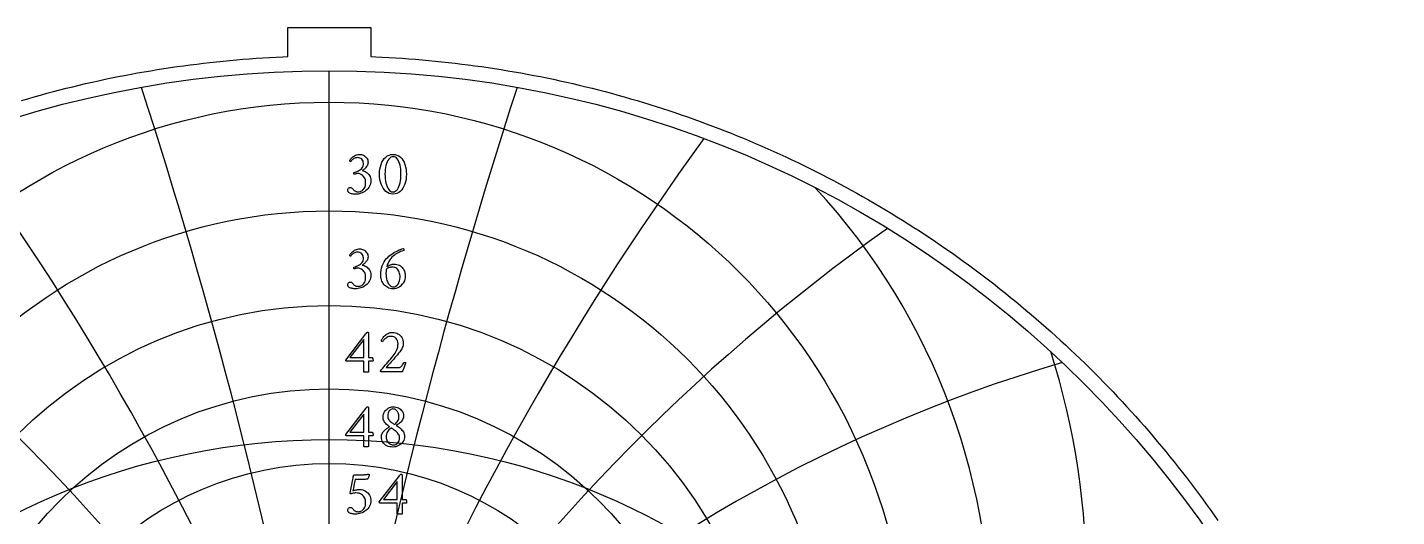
# Model space of a CAD drawing. Header units: millimetres. Extents: x -55 to 55, y -55 to 56.
# Drawn here: x -15.3 to 54, y 31.4 to 56.2 of the extents above; entities that cross this region are included whole.
import ezdxf

# ---------------------------------------------------------------- set-up
doc = ezdxf.new("R2010")
doc.units = ezdxf.units.MM
for name, color, linetype in [('CUT_OUTER', 1, 'Continuous'), ('ENGRAVE', 7, 'Continuous'), ('ENGRAVE_FINE', 8, 'Continuous'), ('TEXT', 5, 'Continuous')]:
    doc.layers.add(name, color=color, linetype=linetype)

msp = doc.modelspace()

# ---------------------------------------------------------------- linework, layer by layer
at = {"layer": 'CUT_OUTER'}
msp.add_lwpolyline([(-15.5713, 52.489), (-15.249, 52.5836), (-14.926, 52.6761), (-14.6025, 52.7667), (-14.2785, 52.8553), (-13.9539, 52.942), (-13.6288, 53.0266), (-13.3032, 53.1092), (-12.977, 53.1898), (-12.6504, 53.2685), (-12.3233, 53.3451), (-11.9958, 53.4197), (-11.6678, 53.4923), (-11.3393, 53.5629), (-11.0105, 53.6314), (-10.6812, 53.698), (-10.3515, 53.7625), (-10.0214, 53.825), (-9.691, 53.8855), (-9.3602, 53.944), (-9.029, 54.0004), (-8.6975, 54.0548), (-8.3656, 54.1071), (-8.0335, 54.1574), (-7.701, 54.2057), (-7.3683, 54.2519), (-7.0353, 54.2961), (-6.702, 54.3383), (-6.3684, 54.3784), (-6.0347, 54.4164), (-5.7007, 54.4524), (-5.3664, 54.4864), (-5.032, 54.5183), (-4.6974, 54.5481), (-4.3626, 54.5759), (-4.0277, 54.6017), (-3.6926, 54.6253), (-3.3573, 54.647), (-3.0219, 54.6665), (-2.6865, 54.6841), (-2.3509, 54.6995), (-2.1, 54.7095), (-2.1, 56.19), (2.1, 56.19), (2.1, 54.7095), (2.3509, 54.6995), (2.6865, 54.6841), (3.0219, 54.6665), (3.3573, 54.647), (3.6926, 54.6253), (4.0277, 54.6017), (4.3626, 54.5759), (4.6974, 54.5481), (5.032, 54.5183), (5.3664, 54.4864), (5.7007, 54.4524), (6.0347, 54.4164), (6.3684, 54.3784), (6.702, 54.3383), (7.0353, 54.2961), (7.3683, 54.2519), (7.701, 54.2057), (8.0335, 54.1574), (8.3656, 54.1071), (8.6975, 54.0548), (9.029, 54.0004), (9.3602, 53.944), (9.691, 53.8855), (10.0214, 53.825), (10.3515, 53.7625), (10.6812, 53.698), (11.0105, 53.6314), (11.3393, 53.5629), (11.6678, 53.4923), (11.9958, 53.4197), (12.3233, 53.3451), (12.6504, 53.2685), (12.977, 53.1898), (13.3032, 53.1092), (13.6288, 53.0266), (13.9539, 52.942), (14.2785, 52.8553), (14.6025, 52.7667), (14.926, 52.6761), (15.249, 52.5836), (15.5713, 52.489), (15.8931, 52.3925), (16.2143, 52.294), (16.5348, 52.1935), (16.8548, 52.0911), (17.1741, 51.9867), (17.4927, 51.8803), (17.8107, 51.772), (18.1281, 51.6617), (18.4447, 51.5495), (18.7607, 51.4354), (19.0759, 51.3193), (19.3905, 51.2013), (19.7043, 51.0814), (20.0173, 50.9595), (20.3296, 50.8357), (20.6412, 50.71), (20.9519, 50.5824), (21.2619, 50.4529), (21.5711, 50.3215), (21.8794, 50.1882), (22.187, 50.053), (22.4937, 49.9159), (22.7995, 49.7769), (23.1045, 49.6361), (23.4086, 49.4934), (23.7119, 49.3488), (24.0142, 49.2024), (24.3157, 49.0542), (24.6162, 48.904), (24.9158, 48.7521), (25.2145, 48.5983), (25.5122, 48.4426), (25.809, 48.2852), (26.1048, 48.1259), (26.3996, 47.9648), (26.6934, 47.802), (26.9862, 47.6373), (27.278, 47.4708), (27.5687, 47.3025), (27.8585, 47.1325), (28.1471, 46.9606), (28.4347, 46.787), (28.7213, 46.6117), (29.0067, 46.4346), (29.2911, 46.2557), (29.5744, 46.0751), (29.8565, 45.8928), (30.1376, 45.7087), (30.4175, 45.523), (30.6962, 45.3355), (30.9738, 45.1463), (31.2502, 44.9554), (31.5255, 44.7628), (31.7996, 44.5685), (32.0724, 44.3725), (32.3441, 44.1749), (32.6145, 43.9756), (32.8838, 43.7747), (33.1517, 43.5721), (33.4185, 43.3678), (33.6839, 43.162), (33.9481, 42.9545), (34.2111, 42.7454), (34.4727, 42.5346), (34.733, 42.3223), (34.9921, 42.1084), (35.2498, 41.8929), (35.5062, 41.6758), (35.7612, 41.4572), (36.0149, 41.237), (36.2673, 41.0152), (36.5182, 40.7919), (36.7679, 40.5671), (37.0161, 40.3407), (37.2629, 40.1128), (37.5083, 39.8834), (37.7523, 39.6525), (37.9949, 39.4201), (38.2361, 39.1863), (38.4758, 38.9509), (38.7141, 38.7141), (38.9509, 38.4758), (39.1863, 38.2361), (39.4201, 37.9949), (39.6525, 37.7523), (39.8834, 37.5083), (40.1128, 37.2629), (40.3407, 37.0161), (40.5671, 36.7679), (40.7919, 36.5182), (41.0152, 36.2673), (41.237, 36.0149), (41.4572, 35.7612), (41.6758, 35.5062), (41.8929, 35.2498), (42.1084, 34.9921), (42.3223, 34.733), (42.5346, 34.4727), (42.7454, 34.2111), (42.9545, 33.9481), (43.162, 33.6839), (43.3678, 33.4185), (43.5721, 33.1517), (43.7747, 32.8838), (43.9756, 32.6145), (44.1749, 32.3441), (44.3725, 32.0724), (44.5685, 31.7996), (44.7628, 31.5255), (44.9554, 31.2502)], dxfattribs=at)
at = {"layer": 'ENGRAVE'}
msp.add_lwpolyline([(0, -54), (0, 54)], dxfattribs=at)
for centre, radius in [((0, 0), 54), ((0, 23.0863), 29.319), ((0, 21.284), 25.6242), ((0, 19.8271), 22.2988), ((0, 18.6445), 19.2615), ((0, 0), 35.3478), ((0, 17.6847), 16.4503)]:
    msp.add_circle(centre, radius, dxfattribs=at)
for centre, radius, start, end in [((0, 25.334), 33.4947, 137.236305, 42.763695), ((0, 28.1719), 38.3077, 162.33792, 17.66208)]:
    msp.add_arc(centre, radius, start, end, dxfattribs=at)
at = {"layer": 'ENGRAVE_FINE'}
for centre, radius, start, end in [((-278.6826, -34.135), 282.9817, 4.048864, 17.967306), ((-278.6826, -34.135), 282.9817, 4.048864, 17.967306), ((278.6826, -34.135), 282.9817, 162.032694, 175.951136), ((278.6826, -34.135), 282.9817, 162.032694, 175.951136), ((-135.009, -34.135), 143.6736, 8.149817, 36.122961), ((-135.009, -34.135), 143.6736, 8.149817, 36.122961), ((135.009, -34.135), 143.6736, 143.877039, 171.850183), ((135.009, -34.135), 143.6736, 143.877039, 171.850183), ((-85.1117, -34.135), 98.2785, 12.357385, 54.648053), ((-85.1117, -34.135), 98.2785, 12.357385, 54.648053), ((85.1117, -34.135), 98.2785, 125.351947, 167.642615), ((85.1117, -34.135), 98.2785, 125.351947, 167.642615), ((-58.5619, -34.135), 76.4471, 16.731177, 73.695482), ((-58.5619, -34.135), 76.4471, 16.731177, 73.695482), ((58.5619, -34.135), 76.4471, 106.304518, 163.268823), ((58.5619, -34.135), 76.4471, 106.304518, 163.268823)]:
    msp.add_arc(centre, radius, start, end, dxfattribs=at)
at = {"layer": 'TEXT'}
for points in [[(1.5553, 49.7685), (1.5962, 49.7656), (1.6391, 49.7569), (1.684, 49.7425), (1.7309, 49.7222), (1.7771, 49.6964), (1.8199, 49.6651), (1.8593, 49.6285), (1.8954, 49.5865), (1.9254, 49.5394), (1.9469, 49.4875), (1.9597, 49.4308), (1.964, 49.3693), (1.9609, 49.3208), (1.9517, 49.2743), (1.9362, 49.2298), (1.9145, 49.1873), (1.8886, 49.1472), (1.8602, 49.1098), (1.8295, 49.0753), (1.7964, 49.0436), (1.7629, 49.0148), (1.7313, 48.9893), (1.7015, 48.9669), (1.6734, 48.9478), (1.7189, 48.9384), (1.766, 48.923), (1.8147, 48.9017), (1.865, 48.8743), (1.9142, 48.8411), (1.9596, 48.8021), (2.0013, 48.7572), (2.0391, 48.7067), (2.0705, 48.6503), (2.093, 48.5881), (2.1064, 48.5201), (2.1109, 48.4464), (2.1066, 48.3684), (2.0938, 48.2943), (2.0723, 48.2239), (2.0423, 48.1574), (2.0051, 48.0951), (1.9624, 48.0376), (1.9141, 47.9849), (1.8602, 47.937), (1.8019, 47.8942), (1.7401, 47.8568), (1.6749, 47.8247), (1.6064, 47.7981), (1.5357, 47.7771), (1.4642, 47.7622), (1.392, 47.7532), (1.3189, 47.7502), (1.2867, 47.7513), (1.2507, 47.7546), (1.2109, 47.7601), (1.1672, 47.7677), (1.1228, 47.7778), (1.0806, 47.7905), (1.0406, 47.8058), (1.0028, 47.8236), (0.9956, 47.83), (0.9868, 47.8396), (0.9764, 47.8524), (0.9645, 47.8683), (0.9533, 47.8861), (0.9453, 47.9043), (0.9405, 47.9228), (0.9389, 47.9418), (0.9414, 47.9737), (0.9489, 48.0025), (0.9614, 48.028), (0.9788, 48.0504), (0.9995, 48.0685), (1.0215, 48.0815), (1.045, 48.0893), (1.0698, 48.0919), (1.1001, 48.0888), (1.1269, 48.0795), (1.1504, 48.0641), (1.1704, 48.0424), (1.1889, 48.0183), (1.2076, 47.9957), (1.2264, 47.9744), (1.2455, 47.9546), (1.2689, 47.9339), (1.2946, 47.9166), (1.3224, 47.9028), (1.3525, 47.8923), (1.3835, 47.8846), (1.4143, 47.8791), (1.445, 47.8758), (1.4754, 47.8747), (1.517, 47.8776), (1.5589, 47.8863), (1.6009, 47.9008), (1.6431, 47.921), (1.6837, 47.948), (1.7209, 47.9825), (1.7548, 48.0246), (1.7852, 48.0743), (1.8103, 48.1323), (1.8283, 48.1993), (1.8391, 48.2752), (1.8427, 48.3602), (1.8391, 48.4221), (1.8283, 48.4803), (1.8103, 48.5347), (1.7852, 48.5853), (1.7544, 48.6315), (1.7193, 48.6727), (1.6801, 48.7089), (1.6367, 48.7402), (1.5905, 48.7653), (1.5429, 48.7833), (1.4939, 48.7941), (1.4435, 48.7977), (1.4178, 48.7967), (1.392, 48.7937), (1.3659, 48.7887), (1.3397, 48.7817), (1.3148, 48.7743), (1.293, 48.7681), (1.2741, 48.7631), (1.2583, 48.7593), (1.2499, 48.7727), (1.2439, 48.7873), (1.2403, 48.8031), (1.2391, 48.82), (1.2395, 48.8304), (1.2407, 48.8392), (1.2427, 48.8464), (1.2455, 48.852), (1.307, 48.8681), (1.3668, 48.8879), (1.4251, 48.9112), (1.4818, 48.9382), (1.535, 48.969), (1.5828, 49.0041), (1.6252, 49.0433), (1.6622, 49.0867), (1.6923, 49.1349), (1.7137, 49.1885), (1.7266, 49.2475), (1.7309, 49.3118), (1.7255, 49.3715), (1.7093, 49.426), (1.6824, 49.4753), (1.6447, 49.5194), (1.5986, 49.5557), (1.5465, 49.5817), (1.4884, 49.5973), (1.4243, 49.6024), (1.3764, 49.5995), (1.3317, 49.5909), (1.2902, 49.5764), (1.2519, 49.5561), (1.217, 49.5328), (1.186, 49.509), (1.1588, 49.4849), (1.1353, 49.4603), (1.1154, 49.4379), (1.099, 49.42), (1.0859, 49.4067), (1.0762, 49.3981), (1.0698, 49.3995), (1.0635, 49.4036), (1.0571, 49.4106), (1.0507, 49.4204), (1.0451, 49.4316), (1.0411, 49.4428), (1.0387, 49.4539), (1.0379, 49.4651), (1.0636, 49.5015), (1.0926, 49.5374), (1.125, 49.5726), (1.1609, 49.6072), (1.1999, 49.6402), (1.2419, 49.6703), (1.2869, 49.6977), (1.3349, 49.7222), (1.3858, 49.7425), (1.4395, 49.7569), (1.496, 49.7656), (1.5553, 49.7685)], [(3.2255, 49.7653), (3.3314, 49.7567), (3.4287, 49.731), (3.5174, 49.6881), (3.5975, 49.628), (3.6688, 49.5536), (3.7309, 49.4679), (3.7838, 49.3708), (3.8275, 49.2623), (3.8617, 49.1455), (3.8861, 49.0232), (3.9008, 48.8956), (3.9057, 48.7625), (3.9007, 48.6295), (3.8857, 48.5019), (3.8608, 48.3796), (3.8259, 48.2627), (3.7815, 48.1542), (3.7281, 48.0568), (3.6657, 47.9705), (3.5943, 47.8955), (3.5144, 47.8347), (3.4263, 47.7913), (3.33, 47.7653), (3.2255, 47.7566), (3.1237, 47.7653), (3.0291, 47.7913), (2.9417, 47.8347), (2.8614, 47.8955), (2.7893, 47.9705), (2.7261, 48.0568), (2.6719, 48.1542), (2.6267, 48.2627), (2.5911, 48.3796), (2.5656, 48.5019), (2.5503, 48.6295), (2.5453, 48.7625), (2.5502, 48.8956), (2.5652, 49.0232), (2.5902, 49.1455), (2.6251, 49.2623), (2.6696, 49.3708), (2.7233, 49.4679), (2.7862, 49.5536), (2.8582, 49.628), (2.9387, 49.6881), (3.0267, 49.731), (3.1223, 49.7567), (3.2255, 49.7653)], [(3.2415, 49.6503), (3.1783, 49.6429), (3.1197, 49.6204), (3.0657, 49.583), (3.0163, 49.5306), (2.9719, 49.4656), (2.9329, 49.3905), (2.8992, 49.3051), (2.871, 49.2096), (2.8486, 49.1062), (2.8327, 48.9973), (2.8231, 48.8827), (2.8199, 48.7625), (2.8231, 48.6437), (2.8327, 48.5298), (2.8486, 48.4209), (2.871, 48.317), (2.8988, 48.2207), (2.9313, 48.1346), (2.9683, 48.0587), (3.0099, 47.9929), (3.0555, 47.9398), (3.1045, 47.9019), (3.1569, 47.8791), (3.2127, 47.8715), (3.28, 47.8793), (3.3412, 47.9027), (3.3965, 47.9416), (3.4458, 47.9961), (3.4893, 48.0636), (3.5269, 48.1414), (3.5587, 48.2296), (3.5848, 48.3282), (3.605, 48.4342), (3.6195, 48.5446), (3.6282, 48.6593), (3.6311, 48.7785), (3.628, 48.8984), (3.6187, 49.012), (3.6032, 49.1195), (3.5816, 49.2208), (3.5544, 49.314), (3.5225, 49.3973), (3.4858, 49.4705), (3.4442, 49.5338), (3.3986, 49.5848), (3.3496, 49.6212), (3.2972, 49.6431), (3.2415, 49.6503)], [(1.5553, 44.9863), (1.5962, 44.9834), (1.6391, 44.9747), (1.684, 44.9602), (1.7309, 44.9399), (1.7771, 44.9141), (1.8199, 44.8829), (1.8593, 44.8462), (1.8954, 44.8042), (1.9254, 44.7571), (1.9469, 44.7052), (1.9597, 44.6485), (1.964, 44.5871), (1.9609, 44.5386), (1.9517, 44.4921), (1.9362, 44.4475), (1.9145, 44.405), (1.8886, 44.3649), (1.8602, 44.3276), (1.8295, 44.2931), (1.7964, 44.2613), (1.7629, 44.2326), (1.7313, 44.207), (1.7015, 44.1847), (1.6734, 44.1655), (1.7189, 44.1561), (1.766, 44.1408), (1.8147, 44.1194), (1.865, 44.0921), (1.9142, 44.0588), (1.9596, 44.0198), (2.0013, 43.975), (2.0391, 43.9244), (2.0705, 43.868), (2.093, 43.8058), (2.1064, 43.7379), (2.1109, 43.6641), (2.1066, 43.5862), (2.0938, 43.512), (2.0723, 43.4417), (2.0423, 43.3751), (2.0051, 43.3128), (1.9624, 43.2554), (1.9141, 43.2027), (1.8602, 43.1548), (1.8019, 43.1119), (1.7401, 43.0745), (1.6749, 43.0425), (1.6064, 43.0158), (1.5357, 42.9949), (1.4642, 42.9799), (1.392, 42.9709), (1.3189, 42.9679), (1.2867, 42.969), (1.2507, 42.9723), (1.2109, 42.9778), (1.1672, 42.9855), (1.1228, 42.9956), (1.0806, 43.0083), (1.0406, 43.0235), (1.0028, 43.0414), (0.9956, 43.0478), (0.9868, 43.0574), (0.9764, 43.0701), (0.9645, 43.0861), (0.9533, 43.1039), (0.9453, 43.122), (0.9405, 43.1406), (0.9389, 43.1595), (0.9414, 43.1915), (0.9489, 43.2202), (0.9614, 43.2458), (0.9788, 43.2681), (0.9995, 43.2863), (1.0215, 43.2993), (1.045, 43.307), (1.0698, 43.3096), (1.1001, 43.3065), (1.1269, 43.2973), (1.1504, 43.2818), (1.1704, 43.2601), (1.1889, 43.2361), (1.2076, 43.2134), (1.2264, 43.1922), (1.2455, 43.1723), (1.2689, 43.1517), (1.2946, 43.1344), (1.3224, 43.1205), (1.3525, 43.11), (1.3835, 43.1024), (1.4143, 43.0969), (1.445, 43.0936), (1.4754, 43.0925), (1.517, 43.0954), (1.5589, 43.1041), (1.6009, 43.1185), (1.6431, 43.1388), (1.6837, 43.1657), (1.7209, 43.2003), (1.7548, 43.2424), (1.7852, 43.2921), (1.8103, 43.3501), (1.8283, 43.417), (1.8391, 43.493), (1.8427, 43.5779), (1.8391, 43.6399), (1.8283, 43.6981), (1.8103, 43.7524), (1.7852, 43.803), (1.7544, 43.8493), (1.7193, 43.8905), (1.6801, 43.9267), (1.6367, 43.9579), (1.5905, 43.9831), (1.5429, 44.001), (1.4939, 44.0118), (1.4435, 44.0154), (1.4178, 44.0144), (1.392, 44.0114), (1.3659, 44.0064), (1.3397, 43.9994), (1.3148, 43.9921), (1.293, 43.9859), (1.2741, 43.9809), (1.2583, 43.9771), (1.2499, 43.9905), (1.2439, 44.005), (1.2403, 44.0208), (1.2391, 44.0378), (1.2395, 44.0482), (1.2407, 44.0569), (1.2427, 44.0641), (1.2455, 44.0697), (1.307, 44.0859), (1.3668, 44.1056), (1.4251, 44.129), (1.4818, 44.1559), (1.535, 44.1868), (1.5828, 44.2218), (1.6252, 44.261), (1.6622, 44.3044), (1.6923, 44.3526), (1.7137, 44.4062), (1.7266, 44.4652), (1.7309, 44.5296), (1.7255, 44.5893), (1.7093, 44.6437), (1.6824, 44.693), (1.6447, 44.7372), (1.5986, 44.7735), (1.5465, 44.7994), (1.4884, 44.815), (1.4243, 44.8202), (1.3764, 44.8173), (1.3317, 44.8086), (1.2902, 44.7941), (1.2519, 44.7739), (1.217, 44.7505), (1.186, 44.7268), (1.1588, 44.7026), (1.1353, 44.6781), (1.1154, 44.6556), (1.099, 44.6378), (1.0859, 44.6245), (1.0762, 44.6158), (1.0698, 44.6172), (1.0635, 44.6214), (1.0571, 44.6284), (1.0507, 44.6382), (1.0451, 44.6493), (1.0411, 44.6605), (1.0387, 44.6717), (1.0379, 44.6829), (1.0636, 44.7193), (1.0926, 44.7551), (1.125, 44.7904), (1.1609, 44.825), (1.1999, 44.8579), (1.2419, 44.8881), (1.2869, 44.9154), (1.3349, 44.9399), (1.3858, 44.9602), (1.4395, 44.9747), (1.496, 44.9834), (1.5553, 44.9863)], [(3.2766, 44.2166), (3.3547, 44.2128), (3.4263, 44.2014), (3.4912, 44.1825), (3.5496, 44.1559), (3.6019, 44.1235), (3.6486, 44.0869), (3.6897, 44.0461), (3.7253, 44.001), (3.7557, 43.9533), (3.7816, 43.9044), (3.8028, 43.8543), (3.8195, 43.803), (3.8321, 43.7524), (3.841, 43.7044), (3.8464, 43.659), (3.8482, 43.6162), (3.8429, 43.5315), (3.8271, 43.4498), (3.8006, 43.371), (3.7636, 43.2953), (3.7177, 43.2246), (3.6646, 43.1611), (3.6043, 43.1049), (3.5369, 43.0558), (3.4635, 43.0159), (3.3856, 42.9875), (3.303, 42.9704), (3.2159, 42.9647), (3.1473, 42.9686), (3.0822, 42.9803), (3.0204, 42.9998), (2.962, 43.027), (2.9074, 43.0606), (2.857, 43.0993), (2.8108, 43.1429), (2.7688, 43.1915), (2.7312, 43.2441), (2.6981, 43.2997), (2.6697, 43.3582), (2.6459, 43.4198), (2.627, 43.4828), (2.6135, 43.5456), (2.6054, 43.6081), (2.6027, 43.6705), (2.6075, 43.7887), (2.6219, 43.9036), (2.6459, 44.0154), (2.6794, 44.124), (2.7221, 44.2276), (2.7736, 44.3244), (2.8339, 44.4144), (2.9029, 44.4976), (2.9609, 44.5571), (3.0231, 44.6142), (3.0895, 44.6689), (3.16, 44.7212), (3.2331, 44.7705), (3.3069, 44.8162), (3.3816, 44.8583), (3.457, 44.8968), (3.5316, 44.931), (3.6035, 44.9599), (3.6729, 44.9837), (3.7396, 45.0022), (3.7498, 44.9999), (3.758, 44.993), (3.7642, 44.9816), (3.7684, 44.9655), (3.7712, 44.9484), (3.7732, 44.934), (3.7744, 44.9221), (3.7748, 44.9128), (3.7236, 44.8952), (3.669, 44.8745), (3.611, 44.8505), (3.5496, 44.8234), (3.4865, 44.7922), (3.4231, 44.7563), (3.3595, 44.7156), (3.2957, 44.6701), (3.2335, 44.6191), (3.1744, 44.5619), (3.1185, 44.4985), (3.0658, 44.429), (3.0177, 44.3524), (2.9756, 44.2681), (2.9395, 44.176), (2.9093, 44.0761), (2.952, 44.1077), (2.9971, 44.1356), (3.0446, 44.1596), (3.0945, 44.1799), (3.1442, 44.196), (3.1912, 44.2074), (3.2353, 44.2143), (3.2766, 44.2166)], [(2.8838, 43.9388), (2.8808, 43.913), (2.8782, 43.8869), (2.876, 43.8603), (2.8742, 43.8334), (2.8728, 43.8062), (2.8718, 43.7791), (2.8712, 43.7519), (2.871, 43.7248), (2.8724, 43.6715), (2.8766, 43.617), (2.8836, 43.5613), (2.8934, 43.5044), (2.906, 43.448), (2.9217, 43.3935), (2.9404, 43.341), (2.962, 43.2905), (2.9867, 43.2433), (3.0143, 43.2007), (3.0449, 43.1626), (3.0786, 43.1292), (3.1151, 43.102), (3.1544, 43.0825), (3.1965, 43.0708), (3.2415, 43.0669), (3.3131, 43.0757), (3.378, 43.1021), (3.4361, 43.146), (3.4874, 43.2074), (3.5293, 43.2821), (3.5592, 43.3655), (3.5772, 43.4577), (3.5832, 43.5587), (3.5807, 43.6246), (3.5732, 43.6881), (3.5607, 43.7492), (3.5432, 43.8078), (3.5204, 43.8625), (3.4917, 43.9116), (3.4573, 43.9551), (3.4171, 43.9931), (3.3706, 44.0238), (3.3173, 44.0458), (3.2572, 44.0589), (3.1904, 44.0633), (3.1559, 44.062), (3.1197, 44.0581), (3.0817, 44.0516), (3.0419, 44.0426), (3.0014, 44.0283), (2.9616, 44.0062), (2.9224, 43.9764), (2.8838, 43.9388)], [(1.9417, 40.7726), (1.9536, 40.7714), (1.9636, 40.7679), (1.9719, 40.7619), (1.9784, 40.7535), (1.9833, 40.7439), (1.9868, 40.7343), (1.9889, 40.7247), (1.9896, 40.7152), (1.9896, 39.4856), (2.1748, 39.4856), (2.1826, 39.4833), (2.19, 39.4761), (2.197, 39.4641), (2.2035, 39.4473), (2.2091, 39.4274), (2.2131, 39.4058), (2.2155, 39.3827), (2.2163, 39.3579), (2.2157, 39.3415), (2.2139, 39.3276), (2.2109, 39.316), (2.2067, 39.3068), (1.9896, 39.3068), (1.9896, 38.7607), (1.9883, 38.7602), (1.9844, 38.7587), (1.9779, 38.7562), (1.9688, 38.7527), (1.954, 38.7492), (1.9301, 38.7467), (1.8973, 38.7452), (1.8555, 38.7447), (1.8066, 38.7463), (1.7716, 38.7511), (1.7507, 38.7591), (1.7437, 38.7703), (1.7437, 39.3068), (0.8655, 39.3068), (0.858, 39.3121), (0.8515, 39.3184), (0.846, 39.3257), (0.8415, 39.334), (0.838, 39.3424), (0.8355, 39.3503), (0.834, 39.3576), (0.8335, 39.3643), (1.8491, 40.6928), (1.8578, 40.7031), (1.8682, 40.7148), (1.8802, 40.7278), (1.8938, 40.7423), (1.9075, 40.7556), (1.9201, 40.7651), (1.9315, 40.7708), (1.9417, 40.7726)], [(1.7437, 40.399), (1.0443, 39.4856), (1.7437, 39.4856)], [(3.8674, 39.2302), (3.8512, 39.1905), (3.8347, 39.1483), (3.8177, 39.1035), (3.8003, 39.0561), (3.7832, 39.0083), (3.7668, 38.9623), (3.7512, 38.9181), (3.7365, 38.8757), (3.7233, 38.8376), (3.7125, 38.8062), (3.7041, 38.7817), (3.6981, 38.7639), (2.6187, 38.7639), (2.6138, 38.7676), (2.6087, 38.7723), (2.6034, 38.778), (2.598, 38.7847), (2.5931, 38.7915), (2.5896, 38.7978), (2.5875, 38.8035), (2.5868, 38.8086), (2.6526, 38.8829), (2.7193, 38.9587), (2.7868, 39.0362), (2.855, 39.1152), (2.9229, 39.1948), (2.9892, 39.2741), (3.0538, 39.3529), (3.1169, 39.4314), (3.177, 39.508), (3.2327, 39.5815), (3.284, 39.6517), (3.3309, 39.7188), (3.3745, 39.7868), (3.4095, 39.8505), (3.436, 39.9098), (3.4538, 39.9647), (3.4657, 40.018), (3.4742, 40.0725), (3.4793, 40.1281), (3.481, 40.185), (3.4749, 40.2617), (3.4566, 40.3319), (3.4262, 40.3958), (3.3836, 40.4533), (3.3316, 40.5008), (3.273, 40.5347), (3.2078, 40.5551), (3.1361, 40.5619), (3.0758, 40.5585), (3.0195, 40.5483), (2.9672, 40.5313), (2.9189, 40.5076), (2.8748, 40.4798), (2.8351, 40.4509), (2.7997, 40.4208), (2.7688, 40.3894), (2.7425, 40.3595), (2.7209, 40.3335), (2.7041, 40.3116), (2.6922, 40.2936), (2.6825, 40.2949), (2.6726, 40.2988), (2.6625, 40.3053), (2.6522, 40.3144), (2.6432, 40.3241), (2.6367, 40.3323), (2.6328, 40.3392), (2.6315, 40.3447), (2.6384, 40.3616), (2.6494, 40.3834), (2.6647, 40.4103), (2.6842, 40.4421), (2.7078, 40.4768), (2.7357, 40.5124), (2.7677, 40.5487), (2.8039, 40.5858), (2.8438, 40.622), (2.8866, 40.6553), (2.9324, 40.6858), (2.9812, 40.7136), (3.033, 40.7366), (3.0878, 40.7531), (3.1455, 40.763), (3.2063, 40.7663), (3.2797, 40.7616), (3.3496, 40.7475), (3.4162, 40.724), (3.4794, 40.6912), (3.5377, 40.651), (3.5895, 40.6054), (3.6351, 40.5544), (3.6742, 40.498), (3.7056, 40.4379), (3.7281, 40.3758), (3.7415, 40.3118), (3.746, 40.2457), (3.743, 40.1796), (3.7341, 40.1156), (3.7191, 40.0535), (3.6981, 39.9934), (3.672, 39.9353), (3.6414, 39.8793), (3.6065, 39.8252), (3.5672, 39.7731), (3.5114, 39.7049), (3.4526, 39.6345), (3.3908, 39.562), (3.3261, 39.4872), (3.2607, 39.4126), (3.1971, 39.3403), (3.1354, 39.2705), (3.0754, 39.203), (3.0193, 39.14), (2.9692, 39.0837), (2.9251, 39.0339), (2.887, 38.9906), (3.5065, 38.9906), (3.5507, 38.9943), (3.5907, 39.0054), (3.6266, 39.0239), (3.6582, 39.0497), (3.6873, 39.0832), (3.7153, 39.1244), (3.7423, 39.1734), (3.7684, 39.2302), (3.773, 39.2385), (3.7804, 39.2445), (3.7905, 39.2481), (3.8035, 39.2493), (3.8091, 39.2489), (3.8163, 39.2477), (3.8251, 39.2457), (3.8355, 39.2429), (3.8458, 39.2397), (3.8546, 39.2365), (3.8618, 39.2334), (3.8674, 39.2302)], [(1.9417, 37.0017), (1.9536, 37.0005), (1.9636, 36.997), (1.9719, 36.991), (1.9784, 36.9826), (1.9833, 36.973), (1.9868, 36.9634), (1.9889, 36.9538), (1.9896, 36.9443), (1.9896, 35.7147), (2.1748, 35.7147), (2.1826, 35.7123), (2.19, 35.7052), (2.197, 35.6932), (2.2035, 35.6764), (2.2091, 35.6565), (2.2131, 35.6349), (2.2155, 35.6118), (2.2163, 35.587), (2.2157, 35.5706), (2.2139, 35.5567), (2.2109, 35.5451), (2.2067, 35.5359), (1.9896, 35.5359), (1.9896, 34.9898), (1.9883, 34.9893), (1.9844, 34.9878), (1.9779, 34.9853), (1.9688, 34.9818), (1.954, 34.9783), (1.9301, 34.9758), (1.8973, 34.9743), (1.8555, 34.9738), (1.8066, 34.9754), (1.7716, 34.9802), (1.7507, 34.9882), (1.7437, 34.9994), (1.7437, 35.5359), (0.8655, 35.5359), (0.858, 35.5412), (0.8515, 35.5475), (0.846, 35.5548), (0.8415, 35.563), (0.838, 35.5715), (0.8355, 35.5794), (0.834, 35.5867), (0.8335, 35.5934), (1.8491, 36.9219), (1.8578, 36.9322), (1.8682, 36.9439), (1.8802, 36.9569), (1.8938, 36.9714), (1.9075, 36.9847), (1.9201, 36.9942), (1.9315, 36.9998), (1.9417, 37.0017)], [(3.2415, 36.9985), (3.3102, 36.9952), (3.376, 36.985), (3.4388, 36.968), (3.4985, 36.9443), (3.5539, 36.9141), (3.6035, 36.878), (3.6473, 36.8359), (3.6854, 36.7878), (3.7161, 36.7339), (3.738, 36.6744), (3.7512, 36.6093), (3.7556, 36.5387), (3.752, 36.48), (3.7412, 36.4253), (3.7233, 36.3746), (3.6981, 36.3279), (3.6679, 36.2848), (3.6347, 36.2449), (3.5984, 36.2081), (3.5592, 36.1746), (3.519, 36.1439), (3.4798, 36.1155), (3.4415, 36.0896), (3.4043, 36.066), (3.3959, 36.0624), (3.3931, 36.058), (3.3959, 36.0529), (3.4043, 36.0469), (3.4521, 36.0193), (3.4997, 35.9878), (3.5471, 35.9523), (3.5943, 35.9127), (3.6394, 35.87), (3.6806, 35.8249), (3.7177, 35.7774), (3.7508, 35.7275), (3.7781, 35.6758), (3.7975, 35.6229), (3.8092, 35.5688), (3.8131, 35.5135), (3.8079, 35.4373), (3.7923, 35.365), (3.7664, 35.2968), (3.7301, 35.2325), (3.6853, 35.1735), (3.6339, 35.1211), (3.5759, 35.0753), (3.5113, 35.0361), (3.4421, 35.0047), (3.3704, 34.9822), (3.296, 34.9687), (3.2191, 34.9643), (3.1368, 34.9683), (3.059, 34.9802), (2.9859, 35.0002), (2.9173, 35.0281), (2.8547, 35.0633), (2.7995, 35.1048), (2.7517, 35.1527), (2.7113, 35.207), (2.6792, 35.2666), (2.6562, 35.3307), (2.6425, 35.3992), (2.6379, 35.472), (2.6407, 35.5219), (2.649, 35.5694), (2.663, 35.6145), (2.6826, 35.6573), (2.7063, 35.6976), (2.7329, 35.7355), (2.7622, 35.771), (2.7944, 35.8042), (2.828, 35.8349), (2.8618, 35.8632), (2.8958, 35.8892), (2.9301, 35.9127), (2.9629, 35.9341), (2.9928, 35.9535), (3.0196, 35.9708), (3.0435, 35.9862), (3.0482, 35.9908), (3.0498, 35.995), (3.0482, 35.9988), (3.0435, 36.0022), (3.0108, 36.0234), (2.9768, 36.0489), (2.9414, 36.0785), (2.9045, 36.1123), (2.8684, 36.1498), (2.8351, 36.1902), (2.8045, 36.2336), (2.7768, 36.28), (2.7537, 36.3291), (2.7373, 36.3806), (2.7274, 36.4345), (2.7241, 36.4908), (2.7286, 36.5566), (2.7421, 36.6201), (2.7645, 36.6812), (2.796, 36.7399), (2.8348, 36.7947), (2.8794, 36.8441), (2.9298, 36.8881), (2.986, 36.9267), (3.0462, 36.9581), (3.1089, 36.9806), (3.174, 36.9941), (3.2415, 36.9985)], [(3.2255, 36.89), (3.1717, 36.8836), (3.1221, 36.8644), (3.0767, 36.8325), (3.0355, 36.7878), (3.0012, 36.7343), (2.9768, 36.676), (2.9621, 36.6129), (2.9572, 36.5451), (2.9607, 36.4883), (2.9712, 36.4361), (2.9887, 36.3885), (3.0131, 36.3455), (3.0424, 36.3066), (3.0742, 36.2716), (3.1086, 36.2404), (3.1456, 36.2129), (3.1828, 36.1884), (3.2175, 36.1658), (3.2498, 36.1453), (3.2798, 36.1267), (3.2834, 36.1253), (3.2878, 36.1243), (3.2929, 36.1237), (3.2989, 36.1235), (3.3003, 36.1235), (3.3013, 36.1235), (3.3019, 36.1235), (3.3021, 36.1235), (3.3067, 36.1237), (3.3109, 36.1243), (3.3147, 36.1253), (3.3181, 36.1267), (3.3636, 36.1606), (3.4043, 36.1986), (3.4402, 36.2405), (3.4714, 36.2864), (3.4965, 36.3363), (3.5145, 36.3902), (3.5253, 36.4481), (3.5289, 36.5099), (3.5266, 36.5558), (3.5197, 36.601), (3.5082, 36.6453), (3.4921, 36.6888), (3.4719, 36.7301), (3.4478, 36.7678), (3.42, 36.8019), (3.3884, 36.8325), (3.353, 36.8576), (3.3141, 36.8756), (3.2716, 36.8864), (3.2255, 36.89)], [(1.7437, 36.6281), (1.0443, 35.7147), (1.7437, 35.7147)], [(3.2255, 35.076), (3.2982, 35.082), (3.3632, 35.1), (3.4204, 35.1299), (3.4698, 35.1718), (3.5096, 35.2235), (3.5381, 35.2828), (3.5551, 35.3497), (3.5608, 35.4241), (3.5574, 35.4713), (3.5472, 35.5171), (3.5303, 35.5616), (3.5065, 35.6046), (3.4782, 35.6457), (3.4474, 35.6844), (3.4143, 35.7207), (3.3788, 35.7547), (3.3426, 35.7859), (3.3077, 35.8141), (3.274, 35.8394), (3.2415, 35.8616), (3.2125, 35.8804), (3.1896, 35.8952), (3.1726, 35.906), (3.1616, 35.9127), (3.1556, 35.9155), (3.1504, 35.9175), (3.146, 35.9187), (3.1425, 35.9191), (3.1381, 35.9189), (3.1345, 35.9183), (3.1317, 35.9173), (3.1297, 35.9159), (3.0701, 35.8746), (3.0191, 35.8305), (2.9767, 35.7836), (2.9429, 35.7339), (2.917, 35.6798), (2.8985, 35.6197), (2.8875, 35.5537), (2.8838, 35.4816), (2.887, 35.42), (2.8965, 35.3631), (2.9125, 35.3107), (2.9349, 35.2629), (2.9621, 35.22), (2.9928, 35.1826), (3.0268, 35.1506), (3.0642, 35.1239), (3.1036, 35.103), (3.1436, 35.088), (3.1843, 35.079), (3.2255, 35.076)], [(1.5265, 32.8181), (1.6156, 32.8129), (1.6978, 32.7973), (1.7729, 32.7714), (1.8411, 32.7351), (1.9021, 32.6909), (1.9556, 32.6413), (2.0019, 32.5863), (2.0407, 32.5259), (2.0714, 32.4623), (2.0934, 32.3978), (2.1065, 32.3322), (2.1109, 32.2656), (2.1066, 32.1877), (2.0938, 32.1135), (2.0723, 32.0432), (2.0423, 31.9766), (2.0051, 31.9143), (1.9624, 31.8568), (1.9141, 31.8042), (1.8602, 31.7563), (1.8019, 31.7134), (1.7401, 31.676), (1.6749, 31.644), (1.6064, 31.6173), (1.5357, 31.5964), (1.4642, 31.5814), (1.392, 31.5724), (1.3189, 31.5694), (1.2867, 31.5705), (1.2507, 31.5738), (1.2109, 31.5793), (1.1672, 31.587), (1.1228, 31.5971), (1.0806, 31.6097), (1.0406, 31.625), (1.0028, 31.6429), (0.9956, 31.6493), (0.9868, 31.6588), (0.9764, 31.6716), (0.9645, 31.6876), (0.9533, 31.7054), (0.9453, 31.7235), (0.9405, 31.7421), (0.9389, 31.761), (0.9414, 31.793), (0.9489, 31.8217), (0.9614, 31.8473), (0.9788, 31.8696), (0.9995, 31.8878), (1.0215, 31.9008), (1.045, 31.9085), (1.0698, 31.9111), (1.1001, 31.908), (1.1269, 31.8988), (1.1504, 31.8833), (1.1704, 31.8616), (1.1889, 31.8376), (1.2076, 31.8149), (1.2264, 31.7937), (1.2455, 31.7738), (1.2689, 31.7532), (1.2946, 31.7359), (1.3224, 31.722), (1.3525, 31.7115), (1.3835, 31.7039), (1.4143, 31.6984), (1.445, 31.6951), (1.4754, 31.694), (1.517, 31.6969), (1.5589, 31.7056), (1.6009, 31.72), (1.6431, 31.7403), (1.6837, 31.7672), (1.7209, 31.8018), (1.7548, 31.8439), (1.7852, 31.8936), (1.8103, 31.9516), (1.8283, 32.0185), (1.8391, 32.0945), (1.8427, 32.1794), (1.8396, 32.2294), (1.8303, 32.2804), (1.8148, 32.3324), (1.7932, 32.3854), (1.7647, 32.4369), (1.7289, 32.4844), (1.6857, 32.5279), (1.6351, 32.5674), (1.5762, 32.6002), (1.5082, 32.6237), (1.4309, 32.6378), (1.3445, 32.6425), (1.3167, 32.6416), (1.2846, 32.6389), (1.2481, 32.6344), (1.2072, 32.6281), (1.167, 32.6206), (1.1329, 32.6125), (1.1048, 32.6038), (1.0826, 32.5946), (1.0779, 32.5955), (1.0734, 32.5982), (1.0691, 32.6026), (1.065, 32.6089), (1.0616, 32.6162), (1.0591, 32.6237), (1.0576, 32.6314), (1.0571, 32.6393), (1.0746, 32.7271), (1.0922, 32.8149), (1.1098, 32.9027), (1.1273, 32.9906), (1.1446, 33.0769), (1.1613, 33.1602), (1.1773, 33.2406), (1.1928, 33.3179), (1.2071, 33.3903), (1.2195, 33.4556), (1.2302, 33.514), (1.2391, 33.5654), (1.699, 33.5654), (1.7311, 33.5658), (1.7636, 33.567), (1.7966, 33.569), (1.8299, 33.5718), (1.862, 33.5751), (1.8914, 33.5786), (1.9179, 33.5823), (1.9417, 33.5862), (1.9612, 33.5896), (1.9752, 33.5921), (1.9836, 33.5936), (1.9864, 33.5941), (1.9941, 33.5895), (2.0012, 33.5854), (2.0076, 33.5816), (2.0135, 33.5782), (2.0184, 33.5746), (2.0219, 33.5702), (2.024, 33.565), (2.0247, 33.559), (2.024, 33.5523), (2.0219, 33.5418), (2.0184, 33.5276), (2.0135, 33.5095), (2.0073, 33.4891), (2, 33.4676), (1.9914, 33.4451), (1.9816, 33.4217), (1.9707, 33.3985), (1.9588, 33.377), (1.946, 33.357), (1.9321, 33.3387), (1.8986, 33.3355), (1.8618, 33.3323), (1.8219, 33.3291), (1.7788, 33.3259), (1.7321, 33.3231), (1.6814, 33.3211), (1.6267, 33.3199), (1.568, 33.3195), (1.3062, 33.3195), (1.2919, 33.2489), (1.2778, 33.1778), (1.2639, 33.106), (1.2503, 33.0337), (1.2366, 32.9619), (1.2227, 32.892), (1.2087, 32.8238), (1.1944, 32.7574), (1.2288, 32.7697), (1.2682, 32.781), (1.3126, 32.7913), (1.362, 32.8005), (1.4112, 32.8082), (1.4551, 32.8137), (1.4935, 32.817), (1.5265, 32.8181)], [(3.6406, 33.5941), (3.6525, 33.5929), (3.6626, 33.5893), (3.6709, 33.5834), (3.6774, 33.575), (3.6823, 33.5654), (3.6858, 33.5558), (3.6878, 33.5462), (3.6885, 33.5367), (3.6885, 32.3071), (3.8738, 32.3071), (3.8816, 32.3047), (3.8889, 32.2976), (3.8959, 32.2856), (3.9025, 32.2688), (3.9081, 32.2489), (3.9121, 32.2273), (3.9145, 32.2041), (3.9153, 32.1794), (3.9147, 32.163), (3.9129, 32.1491), (3.9099, 32.1375), (3.9057, 32.1283), (3.6885, 32.1283), (3.6885, 31.5822), (3.6873, 31.5817), (3.6834, 31.5802), (3.6769, 31.5777), (3.6678, 31.5742), (3.6529, 31.5707), (3.6291, 31.5682), (3.5962, 31.5667), (3.5544, 31.5662), (3.5055, 31.5678), (3.4706, 31.5726), (3.4496, 31.5806), (3.4426, 31.5918), (3.4426, 32.1283), (2.5644, 32.1283), (2.5569, 32.1336), (2.5504, 32.1399), (2.545, 32.1472), (2.5405, 32.1554), (2.537, 32.1639), (2.5345, 32.1718), (2.533, 32.1791), (2.5325, 32.1858), (3.548, 33.5143), (3.5568, 33.5246), (3.5672, 33.5363), (3.5792, 33.5493), (3.5927, 33.5638), (3.6065, 33.5771), (3.6191, 33.5866), (3.6305, 33.5922), (3.6406, 33.5941)], [(3.4426, 33.2205), (2.7433, 32.3071), (3.4426, 32.3071)]]:
    msp.add_lwpolyline(points, close=True, dxfattribs=at)

doc.saveas('drawing.dxf')
